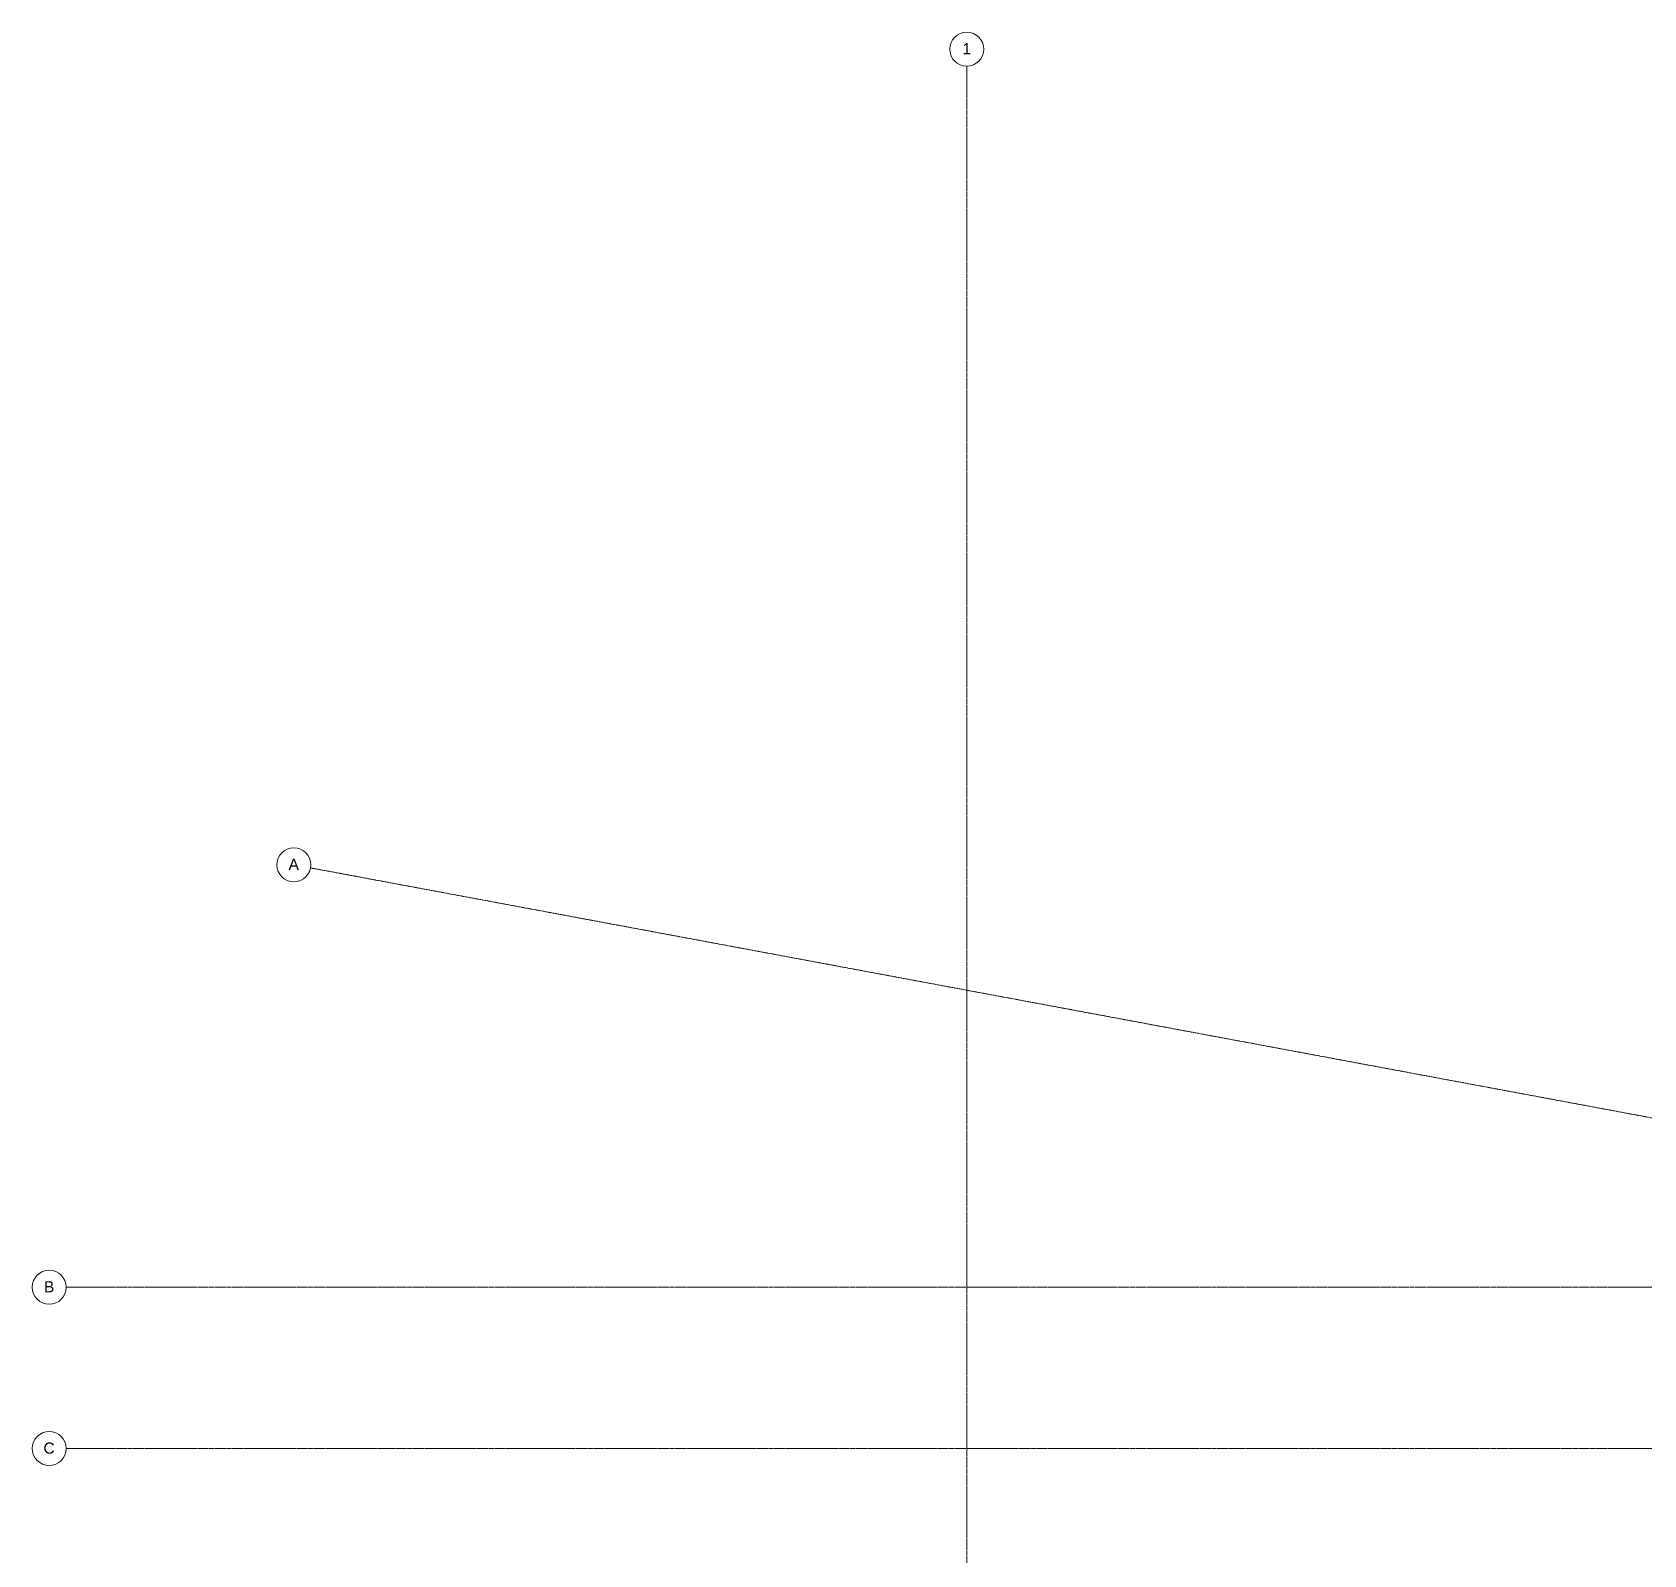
# Model space of a CAD drawing. Header units: inches. Extents: x -3679 to 241, y -496 to 1784.
# Drawn here: x -3678 to -3109, y 1245 to 1784 of the extents above; entities that cross this region are included whole.
import ezdxf

# ---------------------------------------------------------------- set-up
doc = ezdxf.new("R2010")
doc.units = ezdxf.units.IN
doc.header["$MEASUREMENT"] = 0
doc.linetypes.add('Grid Line', pattern=[0.875, 0.5, -0.125, 0.125, -0.125])
doc.layers.add('S-GRID', color=8, linetype='Continuous', lineweight=9)
doc.layers.add('S-GRID-IDEN', color=8, linetype='Continuous', lineweight=13)
doc.styles.add('Arial', font='arial.ttf', dxfattribs={"height": 3.934132})

# ---------------------------------------------------------------- blocks, each defined once
blk = doc.blocks.new('Grid - 3_16_-139788-SECOND LEVEL')
at = {"layer": 'S-GRID-IDEN'}
blk.add_circle((0, 0), 0.188, dxfattribs=at)

msp = doc.modelspace()

# ---------------------------------------------------------------- linework, layer by layer
at = {"layer": 'S-GRID', "linetype": 'Grid Line'}
for p, q in [((-3348, 1771.74), (-3348, -484.26)), ((-3666.39, 1340), (228, 1340))]:
    msp.add_line(p, q, dxfattribs=at)

# ---------------------------------------------------------------- block references
at = {"layer": 'S-GRID-IDEN'}
for p, xscale, yscale, zscale, rotation in [((-3348, 1777.74), 31.99999999999999, 31.99999999999999, 31.99999999999999, 180), ((-3585.9, 1489.38), 31.99999999999998, 31.99999999999998, 31.99999999999998, 259.4416666666667), ((-3672.39, 1340), 31.99999999999999, 31.99999999999999, 31.99999999999999, 269.9999999999996), ((-3672.39, 1283), 31.99999999999999, 31.99999999999999, 31.99999999999999, 269.9999999999996)]:
    msp.add_blockref('Grid - 3_16_-139788-SECOND LEVEL', p, dxfattribs=dict(at, xscale=xscale, yscale=yscale, zscale=zscale, rotation=rotation))

# ---------------------------------------------------------------- next in the draw order: texts
at = {"layer": 'S-GRID-IDEN', "lineweight": 9, "char_height": 3.93, "attachment_point": 2, "line_spacing_factor": 0.938532, "style": 'Arial', "bg_fill": 3, "box_fill_scale": 1.25, "bg_fill_color": 0, "bg_fill_transparency": 0}
for s, insert, width in [('1', (-3348, 1779.89), 3.648), ('A', (-3585.93, 1491.51), 4.368), ('B', (-3672.43, 1342.12), 4.368), ('C', (-3672.43, 1285.12), 4.704)]:
    msp.add_mtext(s, dxfattribs=dict(at, insert=insert, width=width))

# ---------------------------------------------------------------- next in the draw order: linework, layer by layer
at = {"layer": 'S-GRID', "linetype": 'Grid Line'}
for p, q in [((-3580, 1488.28), (228, 778.5)), ((-3666.39, 1283), (228, 1283))]:
    msp.add_line(p, q, dxfattribs=at)

doc.saveas('drawing.dxf')
